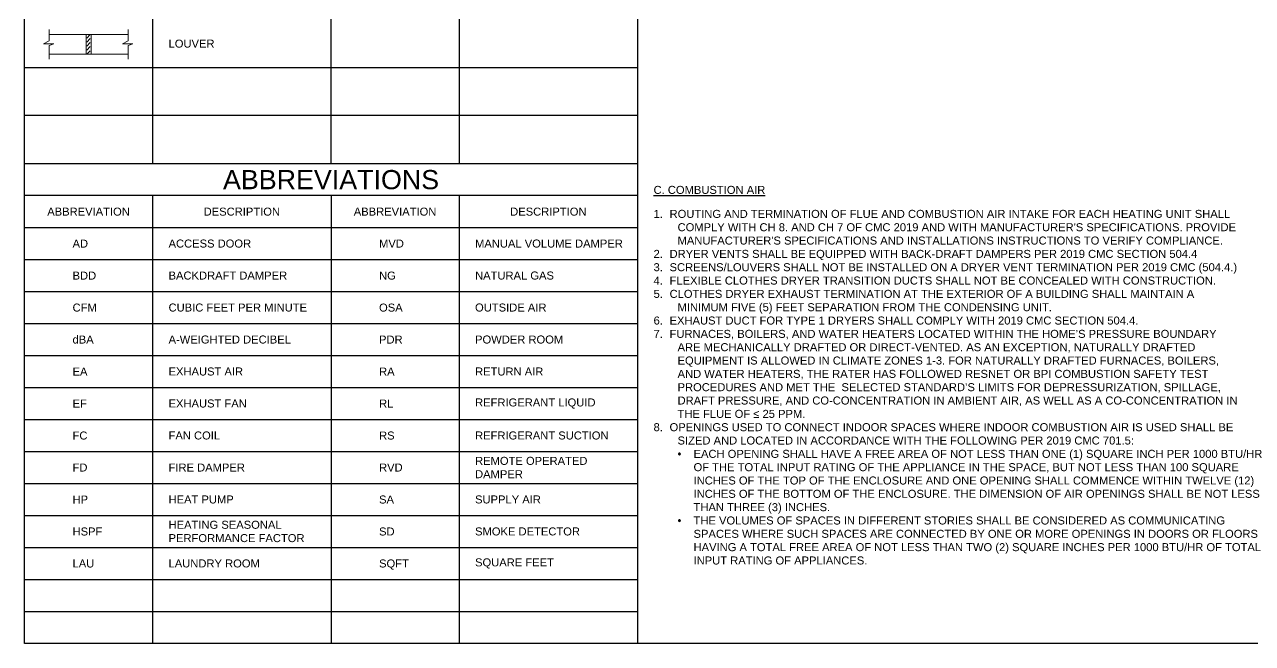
# Model space of a CAD drawing. Header units: inches. Extents: x -22 to 499, y -145 to 29.
# Drawn here: x 0 to 19.19, y 0 to 9.67 of the extents above; entities that cross this region are included whole.
import ezdxf
from ezdxf.enums import TextEntityAlignment as Align

# ---------------------------------------------------------------- set-up
doc = ezdxf.new("R2010")
doc.units = ezdxf.units.IN
doc.header["$LTSCALE"] = 48
doc.header["$MEASUREMENT"] = 0
for name, color, linetype in [('G-TEXT', 2, 'Continuous'), ('GEC_BORDER', 2, 'Continuous'), ('GEC_LEGEND', 2, 'Continuous')]:
    doc.layers.add(name, color=color, linetype=linetype)
doc.layers.add('Notes', color=190, linetype='Continuous', plot=False)
doc.styles.add('Arial', font='arial.ttf')

msp = doc.modelspace()

# ---------------------------------------------------------------- linework, layer by layer
at = {"layer": 'GEC_BORDER', "color": 11}
msp.add_line((9.578, 29), (9.578, 0), dxfattribs=at)
at = {"layer": 'GEC_BORDER', "color": 12}
for p, q in [((2, 28.5), (2, 7.5)), ((6.789, 28.5), (6.789, 7.5)), ((9.578, 9), (0, 9)), ((9.578, 8.25), (0, 8.25)), ((2, 7), (2, 0)), ((6.789, 7), (6.789, 0)), ((0, 6), (9.578, 6)), ((0, 5.5), (9.578, 5.5)), ((0, 5), (9.578, 5)), ((0, 4.5), (9.578, 4.5)), ((0, 4), (9.578, 4)), ((0, 3.5), (9.578, 3.5)), ((0, 3), (9.578, 3)), ((0, 2.5), (9.578, 2.5)), ((0, 2), (9.578, 2)), ((0, 1.5), (9.578, 1.5)), ((0, 1), (9.578, 1)), ((0, 0.5), (9.578, 0.5))]:
    msp.add_line(p, q, dxfattribs=at)
at = {"layer": 'GEC_BORDER', "color": 6}
for p, q in [((4.789, 7.5), (4.789, 28.5)), ((4.789, 7), (4.789, 0)), ((0, 6.5), (9.578, 6.5))]:
    msp.add_line(p, q, dxfattribs=at)
at = {"layer": 'GEC_BORDER', "color": 11}
msp.add_lwpolyline([(9.578, 7), (0, 7), (0, 7.5), (9.578, 7.5)], close=True, dxfattribs=at)
at = {"layer": 'GEC_LEGEND', "linetype": 'Continuous', "lineweight": 0}
for p, q in [((0.383, 9.519), (1.617, 9.519)), ((0.973, 9.463), (1.027, 9.518)), ((0.973, 9.401), (1.027, 9.455)), ((0.383, 9.211), (1.617, 9.211)), ((0.973, 9.337), (1.027, 9.391)), ((0.973, 9.274), (1.027, 9.329)), ((0.973, 9.211), (1.027, 9.265))]:
    msp.add_line(p, q, dxfattribs=at)
for points in [[(0.383, 9.133), (0.383, 9.346), (0.457, 9.375), (0.297, 9.375), (0.383, 9.417), (0.383, 9.596)], [(1.617, 9.133), (1.617, 9.346), (1.691, 9.375), (1.53, 9.375), (1.617, 9.417), (1.617, 9.596)]]:
    msp.add_lwpolyline(points, dxfattribs=at)
msp.add_lwpolyline([(0.961, 9.211), (1.039, 9.211), (1.039, 9.519), (0.961, 9.519)], close=True, dxfattribs=at)
at = {"layer": 'Notes', "color": 5}
msp.add_lwpolyline([(38.312, 0), (0, 0), (0, 29), (38.312, 29)], close=True, dxfattribs=at)

# ---------------------------------------------------------------- texts
at = {"layer": 'G-TEXT', "color": 7, "style": 'Arial'}
msp.add_text('%%UC. COMBUSTION AIR', height=0.125, dxfattribs=at).set_placement((9.828, 7.027))
at = {"layer": 'G-TEXT', "insert": (9.578, 6.777), "char_height": 0.125, "width": 9.7361, "attachment_point": 1, "style": 'Arial'}
msp.add_mtext("\\pi-0.375,l0.625;{\\H0.99998x;1.^IROUTING AND TERMINATION OF FLUE AND COMBUSTION AIR INTAKE FOR EACH HEATING UNIT SHALL \\P\\pi0;COMPLY WITH CH 8. AND CH 7 OF CMC 2019 AND WITH MANUFACTURER'S SPECIFICATIONS. PROVIDE \\PMANUFACTURER'S SPECIFICATIONS AND INSTALLATIONS INSTRUCTIONS TO VERIFY COMPLIANCE.\\P\\pi-0.375;2.^IDRYER VENTS SHALL BE EQUIPPED WITH BACK-DRAFT DAMPERS PER 2019 CMC SECTION 504.4\\P3.^ISCREENS/LOUVERS SHALL NOT BE INSTALLED ON A DRYER VENT TERMINATION PER 2019 CMC (504.4.)\\P4.^IFLEXIBLE CLOTHES DRYER TRANSITION DUCTS SHALL NOT BE CONCEALED WITH CONSTRUCTION.\\P5.^ICLOTHES DRYER EXHAUST TERMINATION AT THE EXTERIOR OF A BUILDING SHALL MAINTAIN A \\P\\pi0;MINIMUM FIVE (5) FEET SEPARATION FROM THE CONDENSING UNIT.\\P\\pi-0.375;6.^IEXHAUST DUCT FOR TYPE 1 DRYERS SHALL COMPLY WITH 2019 CMC SECTION 504.4.\\P7.^IFURNACES, BOILERS, AND WATER HEATERS LOCATED WITHIN THE HOME’S PRESSURE BOUNDARY \\P\\pi0;ARE MECHANICALLY DRAFTED OR DIRECT-VENTED. AS AN EXCEPTION, NATURALLY DRAFTED \\PEQUIPMENT IS ALLOWED IN CLIMATE ZONES 1-3. FOR NATURALLY DRAFTED FURNACES, BOILERS, \\PAND WATER HEATERS, THE RATER HAS FOLLOWED RESNET OR BPI COMBUSTION SAFETY TEST \\PPROCEDURES AND MET THE  SELECTED STANDARD’S LIMITS FOR DEPRESSURIZATION, SPILLAGE, \\PDRAFT PRESSURE, AND CO-CONCENTRATION IN AMBIENT AIR, AS WELL AS A CO-CONCENTRATION IN \\PTHE FLUE OF ≤ 25 PPM.\\P\\pi-0.375;8.^IOPENINGS USED TO CONNECT INDOOR SPACES WHERE INDOOR COMBUSTION AIR IS USED SHALL BE \\P\\pi0;SIZED AND LOCATED IN ACCORDANCE WITH THE FOLLOWING PER 2019 CMC 701.5:\\P\\pi-0.25,l0.875,t0.875;\\fSymbol|b0|i0|c2|p18;·^I\\fArial|b0|i0|c0|p34;EACH OPENING SHALL HAVE A FREE AREA OF NOT LESS THAN ONE (1) SQUARE INCH PER 1000 BTU/HR OF THE TOTAL INPUT RATING OF THE APPLIANCE IN THE SPACE, BUT NOT LESS THAN 100 SQUARE INCHES OF THE TOP OF THE ENCLOSURE AND ONE OPENING SHALL COMMENCE WITHIN TWELVE (12) INCHES OF THE BOTTOM OF THE ENCLOSURE. THE DIMENSION OF AIR OPENINGS SHALL BE NOT LESS THAN THREE (3) INCHES.\\P\\fSymbol|b0|i0|c2|p18;·^I\\fArial|b0|i0|c0|p34;THE VOLUMES OF SPACES IN DIFFERENT STORIES SHALL BE CONSIDERED AS COMMUNICATING SPACES WHERE SUCH SPACES ARE CONNECTED BY ONE OR MORE OPENINGS IN DOORS OR FLOORS HAVING A TOTAL FREE AREA OF NOT LESS THAN TWO (2) SQUARE INCHES PER 1000 BTU/HR OF TOTAL INPUT RATING OF APPLIANCES.}", dxfattribs=at)
at = {"layer": 'GEC_LEGEND', "style": 'Arial'}
msp.add_text('ABBREVIATIONS', height=0.3, dxfattribs=at).set_placement((4.789, 7.25), align=Align.MIDDLE_CENTER)
for s, p in [('ABBREVIATION', (1, 6.75)), ('DESCRIPTION', (3.395, 6.75)), ('ABBREVIATION', (5.789, 6.75)), ('DESCRIPTION', (8.184, 6.75))]:
    msp.add_text(s, height=0.125, dxfattribs=at).set_placement(p, align=Align.MIDDLE)
for s, p in [('AD', (0.75, 6.25)), ('MVD', (5.539, 6.25)), ('BDD', (0.75, 5.75)), ('NG', (5.539, 5.75)), ('CFM', (0.75, 5.25)), ('OSA ', (5.539, 5.25)), ('dBA', (0.75, 4.75)), ('PDR ', (5.539, 4.75)), ('EA', (0.75, 4.25)), ('RA', (5.539, 4.25)), ('EF', (0.75, 3.75)), ('RL', (5.539, 3.75)), ('FC', (0.75, 3.25)), ('RS', (5.539, 3.25)), ('FD', (0.75, 2.75)), ('RVD ', (5.539, 2.75)), ('HP', (0.75, 2.25)), ('SA', (5.539, 2.25)), ('HSPF', (0.75, 1.75)), ('SD  ', (5.539, 1.75)), ('LAU', (0.75, 1.25)), ('SQFT ', (5.539, 1.25))]:
    msp.add_text(s, height=0.125, dxfattribs=at).set_placement(p, align=Align.MIDDLE_LEFT)
at = {"layer": 'GEC_LEGEND', "char_height": 0.125, "width": 2.78906, "attachment_point": 4, "style": 'Arial'}
for s, insert in [('\\pl0.25;LOUVER', (2, 9.375)), ('\\pl0.25;ACCESS DOOR\\P', (2, 6.25)), ('\\pl0.25;MANUAL VOLUME DAMPER  ', (6.789, 6.25)), ('\\pl0.25;BACKDRAFT DAMPER\\P', (2, 5.75)), ('\\pl0.25;NATURAL GAS ', (6.789, 5.75)), ('\\pl0.25;CUBIC FEET PER MINUTE  \\P', (2, 5.25)), ('\\pl0.25;OUTSIDE AIR  ', (6.789, 5.25)), ('\\pl0.25;A-WEIGHTED DECIBEL ', (2, 4.75)), ('\\pl0.25;POWDER ROOM ', (6.789, 4.75)), ('\\pl0.25;EXHAUST AIR ', (2, 4.25)), ('\\pl0.25;RETURN AIR ', (6.789, 4.25)), ('\\pl0.25;EXHAUST FAN ', (2, 3.75)), ('\\pl0.25;REFRIGERANT LIQUID ', (6.789, 3.75)), ('\\pl0.25;FAN COIL', (2, 3.25)), ('\\pl0.25;REFRIGERANT SUCTION ', (6.789, 3.25)), ('\\pl0.25;REMOTE OPERATED \\PDAMPER \\P', (6.789, 2.75)), ('\\pl0.25;FIRE DAMPER ', (2, 2.75)), ('\\pl0.25;HEAT PUMP', (2, 2.25)), ('\\pl0.25;SUPPLY AIR \\P', (6.789, 2.25)), ('\\pl0.25;HEATING SEASONAL PERFORMANCE FACTOR ', (2, 1.75)), ('\\pl0.25;SMOKE DETECTOR ', (6.789, 1.75)), ('\\pl0.25;LAUNDRY ROOM', (2, 1.25)), ('\\pl0.25;SQUARE FEET ', (6.789, 1.25))]:
    msp.add_mtext(s, dxfattribs=dict(at, insert=insert))

doc.saveas('drawing.dxf')
